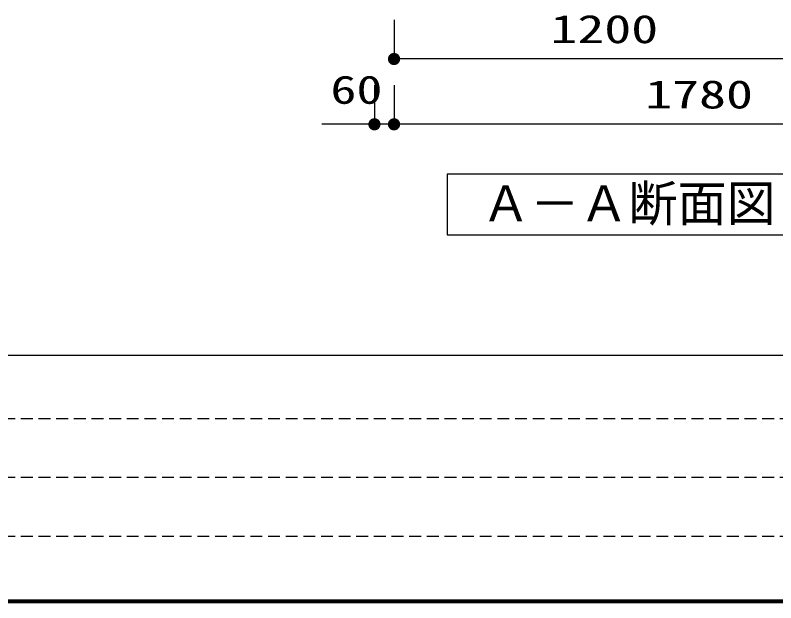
# Model space of a CAD drawing. Units: millimetres, scale not verified. Extents: x -9523 to 7796, y -6970 to 5108.
# Drawn here: x -7284 to -4957, y -6477 to -4677 of the extents above; entities that cross this region are included whole.
import ezdxf
from ezdxf.enums import TextEntityAlignment as Align

# ---------------------------------------------------------------- set-up
doc = ezdxf.new("R2010")
doc.units = ezdxf.units.MM
doc.header["$LTSCALE"] = 30
doc.linetypes.add('DASHED1', pattern=[1.8, 1.2, -0.6])
for name, color, linetype, lineweight in [('0-1_KIKI', 3, 'Continuous', 25), ('0-6_SUNPO', 7, 'Continuous', 25), ('0-8_FUTA', 7, 'Continuous', 25)]:
    doc.layers.add(name, color=color, linetype=linetype, lineweight=lineweight)
doc.styles.add('MS Gothic', font='')
doc.styles.add('ＭＳ ゴシック', font='')
doc.styles.get('MS Gothic').set_extended_font_data('MS Gothic')
doc.styles.get('ＭＳ ゴシック').set_extended_font_data('MS Gothic')

msp = doc.modelspace()

# ---------------------------------------------------------------- linework, layer by layer
at = {"layer": '0-1_KIKI'}
msp.add_lwpolyline([(-3932.99, -5350.53), (-3932.99, -5164.22), (-5962.32, -5164.22), (-5962.32, -5350.53)], close=True, dxfattribs=at)
at = {"layer": '0-6_SUNPO', "color": 4}
for p, q in [((-6125.15, -4691.6), (-6125.15, -4811.6)), ((-4925.15, -4811.6), (-6125.15, -4811.6)), ((-6185.15, -4891.6), (-6185.15, -5011.6)), ((-6125.15, -4891.6), (-6125.15, -5011.6)), ((-6125.15, -4891.6), (-6125.15, -5011.6)), ((-6194.53, -5011.6), (-6345.73, -5011.6)), ((-6125.15, -5011.6), (-6185.15, -5011.6)), ((-4345.15, -5011.6), (-6125.15, -5011.6))]:
    msp.add_line(p, q, dxfattribs=at)
at = {"layer": '0-6_SUNPO'}
for points in [[(-6128.81, -4793.21), (-6125.15, -4811.6), (-6132.33, -4794.27)], [(-6125.15, -4792.85), (-6125.15, -4811.6), (-6128.81, -4793.21)], [(-6121.5, -4793.21), (-6125.15, -4811.6), (-6125.15, -4792.85)], [(-6117.98, -4794.27), (-6125.15, -4811.6), (-6121.5, -4793.21)], [(-6143.54, -4807.94), (-6125.15, -4811.6), (-6143.9, -4811.6)], [(-6143.9, -4811.6), (-6125.15, -4811.6), (-6143.54, -4815.25)], [(-6142.48, -4804.42), (-6125.15, -4811.6), (-6143.54, -4807.94)], [(-6143.54, -4815.25), (-6125.15, -4811.6), (-6142.48, -4818.77)], [(-6140.74, -4801.18), (-6125.15, -4811.6), (-6142.48, -4804.42)], [(-6142.48, -4818.77), (-6125.15, -4811.6), (-6140.74, -4822.01)], [(-6138.41, -4798.34), (-6125.15, -4811.6), (-6140.74, -4801.18)], [(-6140.74, -4822.01), (-6125.15, -4811.6), (-6138.41, -4824.85)], [(-6135.57, -4796.01), (-6125.15, -4811.6), (-6138.41, -4798.34)], [(-6138.41, -4824.85), (-6125.15, -4811.6), (-6135.57, -4827.19)], [(-6132.33, -4794.27), (-6125.15, -4811.6), (-6135.57, -4796.01)], [(-6135.57, -4827.19), (-6125.15, -4811.6), (-6132.33, -4828.92)], [(-6132.33, -4828.92), (-6125.15, -4811.6), (-6128.81, -4829.99)], [(-6128.81, -4829.99), (-6125.15, -4811.6), (-6125.15, -4830.35)], [(-6114.74, -4796.01), (-6125.15, -4811.6), (-6117.98, -4794.27)], [(-6111.9, -4798.34), (-6125.15, -4811.6), (-6114.74, -4796.01)], [(-6109.56, -4801.18), (-6125.15, -4811.6), (-6111.9, -4798.34)], [(-6107.83, -4804.42), (-6125.15, -4811.6), (-6109.56, -4801.18)], [(-6106.76, -4807.94), (-6125.15, -4811.6), (-6107.83, -4804.42)], [(-6106.4, -4811.6), (-6125.15, -4811.6), (-6106.76, -4807.94)], [(-6125.15, -4830.35), (-6125.15, -4811.6), (-6121.5, -4829.99)], [(-6121.5, -4829.99), (-6125.15, -4811.6), (-6117.98, -4828.92)], [(-6117.98, -4828.92), (-6125.15, -4811.6), (-6114.74, -4827.19)], [(-6114.74, -4827.19), (-6125.15, -4811.6), (-6111.9, -4824.85)], [(-6111.9, -4824.85), (-6125.15, -4811.6), (-6109.56, -4822.01)], [(-6109.56, -4822.01), (-6125.15, -4811.6), (-6107.83, -4818.77)], [(-6107.83, -4818.77), (-6125.15, -4811.6), (-6106.76, -4815.25)], [(-6106.76, -4815.25), (-6125.15, -4811.6), (-6106.4, -4811.6)], [(-6200.74, -5001.18), (-6185.15, -5011.6), (-6202.48, -5004.42)], [(-6198.41, -4998.34), (-6185.15, -5011.6), (-6200.74, -5001.18)], [(-6195.57, -4996.01), (-6185.15, -5011.6), (-6198.41, -4998.34)], [(-6192.33, -4994.27), (-6185.15, -5011.6), (-6195.57, -4996.01)], [(-6188.81, -4993.21), (-6185.15, -5011.6), (-6192.33, -4994.27)], [(-6185.15, -4992.85), (-6185.15, -5011.6), (-6188.81, -4993.21)], [(-6181.5, -4993.21), (-6185.15, -5011.6), (-6185.15, -4992.85)], [(-6177.98, -4994.27), (-6185.15, -5011.6), (-6181.5, -4993.21)], [(-6174.74, -4996.01), (-6185.15, -5011.6), (-6177.98, -4994.27)], [(-6171.9, -4998.34), (-6185.15, -5011.6), (-6174.74, -4996.01)], [(-6169.56, -5001.18), (-6185.15, -5011.6), (-6171.9, -4998.34)], [(-6167.83, -5004.42), (-6185.15, -5011.6), (-6169.56, -5001.18)], [(-6140.74, -5001.18), (-6125.15, -5011.6), (-6142.48, -5004.42)], [(-6140.74, -5001.18), (-6125.15, -5011.6), (-6142.48, -5004.42)], [(-6138.41, -4998.34), (-6125.15, -5011.6), (-6140.74, -5001.18)], [(-6138.41, -4998.34), (-6125.15, -5011.6), (-6140.74, -5001.18)], [(-6135.57, -4996.01), (-6125.15, -5011.6), (-6138.41, -4998.34)], [(-6135.57, -4996.01), (-6125.15, -5011.6), (-6138.41, -4998.34)], [(-6132.33, -4994.27), (-6125.15, -5011.6), (-6135.57, -4996.01)], [(-6132.33, -4994.27), (-6125.15, -5011.6), (-6135.57, -4996.01)], [(-6128.81, -4993.21), (-6125.15, -5011.6), (-6132.33, -4994.27)], [(-6128.81, -4993.21), (-6125.15, -5011.6), (-6132.33, -4994.27)], [(-6125.15, -4992.85), (-6125.15, -5011.6), (-6128.81, -4993.21)], [(-6125.15, -4992.85), (-6125.15, -5011.6), (-6128.81, -4993.21)], [(-6121.5, -4993.21), (-6125.15, -5011.6), (-6125.15, -4992.85)], [(-6121.5, -4993.21), (-6125.15, -5011.6), (-6125.15, -4992.85)], [(-6117.98, -4994.27), (-6125.15, -5011.6), (-6121.5, -4993.21)], [(-6117.98, -4994.27), (-6125.15, -5011.6), (-6121.5, -4993.21)], [(-6114.74, -4996.01), (-6125.15, -5011.6), (-6117.98, -4994.27)], [(-6114.74, -4996.01), (-6125.15, -5011.6), (-6117.98, -4994.27)], [(-6111.9, -4998.34), (-6125.15, -5011.6), (-6114.74, -4996.01)], [(-6111.9, -4998.34), (-6125.15, -5011.6), (-6114.74, -4996.01)], [(-6109.56, -5001.18), (-6125.15, -5011.6), (-6111.9, -4998.34)], [(-6109.56, -5001.18), (-6125.15, -5011.6), (-6111.9, -4998.34)], [(-6107.83, -5004.42), (-6125.15, -5011.6), (-6109.56, -5001.18)], [(-6107.83, -5004.42), (-6125.15, -5011.6), (-6109.56, -5001.18)], [(-6203.54, -5007.94), (-6185.15, -5011.6), (-6203.9, -5011.6)], [(-6203.9, -5011.6), (-6185.15, -5011.6), (-6203.54, -5015.25)], [(-6202.48, -5004.42), (-6185.15, -5011.6), (-6203.54, -5007.94)], [(-6203.54, -5015.25), (-6185.15, -5011.6), (-6202.48, -5018.77)], [(-6202.48, -5018.77), (-6185.15, -5011.6), (-6200.74, -5022.01)], [(-6200.74, -5022.01), (-6185.15, -5011.6), (-6198.41, -5024.85)], [(-6198.41, -5024.85), (-6185.15, -5011.6), (-6195.57, -5027.19)], [(-6195.57, -5027.19), (-6185.15, -5011.6), (-6192.33, -5028.92)], [(-6192.33, -5028.92), (-6185.15, -5011.6), (-6188.81, -5029.99)], [(-6188.81, -5029.99), (-6185.15, -5011.6), (-6185.15, -5030.35)], [(-6166.76, -5007.94), (-6185.15, -5011.6), (-6167.83, -5004.42)], [(-6166.4, -5011.6), (-6185.15, -5011.6), (-6166.76, -5007.94)], [(-6185.15, -5030.35), (-6185.15, -5011.6), (-6181.5, -5029.99)], [(-6181.5, -5029.99), (-6185.15, -5011.6), (-6177.98, -5028.92)], [(-6177.98, -5028.92), (-6185.15, -5011.6), (-6174.74, -5027.19)], [(-6174.74, -5027.19), (-6185.15, -5011.6), (-6171.9, -5024.85)], [(-6171.9, -5024.85), (-6185.15, -5011.6), (-6169.56, -5022.01)], [(-6169.56, -5022.01), (-6185.15, -5011.6), (-6167.83, -5018.77)], [(-6167.83, -5018.77), (-6185.15, -5011.6), (-6166.76, -5015.25)], [(-6166.76, -5015.25), (-6185.15, -5011.6), (-6166.4, -5011.6)], [(-6143.54, -5007.94), (-6125.15, -5011.6), (-6143.9, -5011.6)], [(-6143.54, -5007.94), (-6125.15, -5011.6), (-6143.9, -5011.6)], [(-6143.9, -5011.6), (-6125.15, -5011.6), (-6143.54, -5015.25)], [(-6143.9, -5011.6), (-6125.15, -5011.6), (-6143.54, -5015.25)], [(-6142.48, -5004.42), (-6125.15, -5011.6), (-6143.54, -5007.94)], [(-6142.48, -5004.42), (-6125.15, -5011.6), (-6143.54, -5007.94)], [(-6143.54, -5015.25), (-6125.15, -5011.6), (-6142.48, -5018.77)], [(-6143.54, -5015.25), (-6125.15, -5011.6), (-6142.48, -5018.77)], [(-6142.48, -5018.77), (-6125.15, -5011.6), (-6140.74, -5022.01)], [(-6142.48, -5018.77), (-6125.15, -5011.6), (-6140.74, -5022.01)], [(-6140.74, -5022.01), (-6125.15, -5011.6), (-6138.41, -5024.85)], [(-6140.74, -5022.01), (-6125.15, -5011.6), (-6138.41, -5024.85)], [(-6138.41, -5024.85), (-6125.15, -5011.6), (-6135.57, -5027.19)], [(-6138.41, -5024.85), (-6125.15, -5011.6), (-6135.57, -5027.19)], [(-6135.57, -5027.19), (-6125.15, -5011.6), (-6132.33, -5028.92)], [(-6135.57, -5027.19), (-6125.15, -5011.6), (-6132.33, -5028.92)], [(-6132.33, -5028.92), (-6125.15, -5011.6), (-6128.81, -5029.99)], [(-6132.33, -5028.92), (-6125.15, -5011.6), (-6128.81, -5029.99)], [(-6128.81, -5029.99), (-6125.15, -5011.6), (-6125.15, -5030.35)], [(-6128.81, -5029.99), (-6125.15, -5011.6), (-6125.15, -5030.35)], [(-6106.76, -5007.94), (-6125.15, -5011.6), (-6107.83, -5004.42)], [(-6106.76, -5007.94), (-6125.15, -5011.6), (-6107.83, -5004.42)], [(-6106.4, -5011.6), (-6125.15, -5011.6), (-6106.76, -5007.94)], [(-6106.4, -5011.6), (-6125.15, -5011.6), (-6106.76, -5007.94)], [(-6125.15, -5030.35), (-6125.15, -5011.6), (-6121.5, -5029.99)], [(-6121.5, -5029.99), (-6125.15, -5011.6), (-6117.98, -5028.92)], [(-6117.98, -5028.92), (-6125.15, -5011.6), (-6114.74, -5027.19)], [(-6114.74, -5027.19), (-6125.15, -5011.6), (-6111.9, -5024.85)], [(-6111.9, -5024.85), (-6125.15, -5011.6), (-6109.56, -5022.01)], [(-6109.56, -5022.01), (-6125.15, -5011.6), (-6107.83, -5018.77)], [(-6107.83, -5018.77), (-6125.15, -5011.6), (-6106.76, -5015.25)], [(-6106.76, -5015.25), (-6125.15, -5011.6), (-6106.4, -5011.6)], [(-6125.15, -5030.35), (-6125.15, -5011.6), (-6121.5, -5029.99)], [(-6121.5, -5029.99), (-6125.15, -5011.6), (-6117.98, -5028.92)], [(-6117.98, -5028.92), (-6125.15, -5011.6), (-6114.74, -5027.19)], [(-6114.74, -5027.19), (-6125.15, -5011.6), (-6111.9, -5024.85)], [(-6111.9, -5024.85), (-6125.15, -5011.6), (-6109.56, -5022.01)], [(-6109.56, -5022.01), (-6125.15, -5011.6), (-6107.83, -5018.77)], [(-6107.83, -5018.77), (-6125.15, -5011.6), (-6106.76, -5015.25)], [(-6106.76, -5015.25), (-6125.15, -5011.6), (-6106.4, -5011.6)]]:
    msp.add_solid(points, dxfattribs=at)
at = {"layer": '0-8_FUTA'}
for p, q in [((-8382.55, -5718.51), (7787.45, -5718.51)), ((7788.05, -6469.11), (-8383.15, -6469.11)), ((-8382.55, -6468.51), (7787.45, -6468.51)), ((7795.85, -6476.91), (-8390.95, -6476.91)), ((7795.25, -6476.31), (-8390.35, -6476.31)), ((7794.65, -6475.71), (-8389.75, -6475.71)), ((7794.05, -6475.11), (-8389.15, -6475.11)), ((7793.45, -6474.51), (-8388.55, -6474.51)), ((7792.85, -6473.91), (-8387.95, -6473.91)), ((7792.25, -6473.31), (-8387.35, -6473.31)), ((7791.65, -6472.71), (-8386.75, -6472.71)), ((7791.05, -6472.11), (-8386.15, -6472.11)), ((7790.45, -6471.51), (-8385.55, -6471.51)), ((7789.85, -6470.91), (-8384.95, -6470.91)), ((7789.25, -6470.31), (-8384.35, -6470.31)), ((7788.65, -6469.71), (-8383.75, -6469.71))]:
    msp.add_line(p, q, dxfattribs=at)
at = {"layer": '0-8_FUTA', "linetype": 'DASHED1'}
for p, q in [((-372.55, -5913.51), (-8382.55, -5913.51)), ((-372.55, -6093.51), (-8382.55, -6093.51)), ((-372.55, -6273.51), (-8382.55, -6273.51))]:
    msp.add_line(p, q, dxfattribs=at)

# ---------------------------------------------------------------- texts
at = {"layer": '0-1_KIKI', "color": 4, "style": 'MS Gothic'}
msp.add_text('Ａ－Ａ断面図', height=110, dxfattribs=at).set_placement((-5857.86, -5341.53), align=Align.BOTTOM_LEFT)
at = {"layer": '0-6_SUNPO', "color": 3, "style": 'ＭＳ ゴシック'}
for s, width, p in [('1200', 1.4, (-5646.87, -4789.1)), ('60', 1.35, (-6319.71, -4974.77)), ('1780', 1.4, (-5356.87, -4989.1))]:
    msp.add_text(s, height=86.59, dxfattribs=dict(at, width=width)).set_placement(p, align=Align.BOTTOM_LEFT)

doc.saveas('drawing.dxf')
